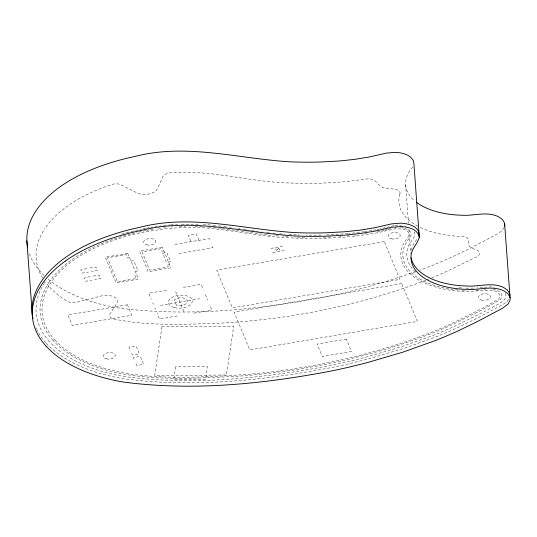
<?xml version="1.0" encoding="UTF-8"?>
<svg xmlns="http://www.w3.org/2000/svg" width="537" height="537" viewBox="0 0 537 537"><rect width="100%" height="100%" fill="white"/><g stroke="black" fill="none" stroke-linecap="round" stroke-linejoin="round"><path stroke-width="0.4" stroke-dasharray="2.69 2.01" d="M411.248 250.141L413.329 244.463L417.846 237.79M399.897 194.025L399.958 193.857A8.015 4.309 -4.2 0 0 394.473 189.172L386.647 188.279A12.123 6.511 -4.2 0 1 379.391 185.339L375.061 180.888A8.015 4.309 -4.2 0 0 366.207 179.063L345.043 181.781L320.938 183.218A238.267 128.021 -4.2 0 1 288.933 182.949C257.626 182.191 227.07 174.31 195.871 172.478A108.642 58.372 -4.2 0 0 187.682 172.236L170.336 172.813A8.015 4.309 -4.2 0 0 162.959 176.472L157.408 188.849A12.123 6.511 -4.2 0 1 148.809 194.032A12.123 6.511 -4.2 0 1 136.969 192.884L121.08 184.849A8.015 4.309 -4.2 0 0 111.555 184.54L108.333 185.641A144.205 77.482 -4.2 0 0 97.788 189.655A142.124 76.361 -4.2 0 0 91.082 192.588A140.07 75.261 -4.2 0 0 84.665 195.71A137.553 73.905 -4.2 0 0 75.636 200.737A135.874 73.005 -4.2 0 0 67.414 206.141A140.62 75.556 -4.2 0 0 45.014 228.44M504.136 227.413L501.457 231.044L497.255 234.004L470.513 248.154L450.939 257.505A350.862 188.521 -4.2 0 1 430.231 266.265L420.337 270.044M412.651 167C408.503 172.062 404.999 178.311 405.677 185.09L408.489 223.426M508.68 299.451L506.659 301.834L502.451 304.794L475.708 318.944L456.135 328.295A350.862 188.521 -4.2 0 1 435.433 337.048L402.817 348.735L368.657 358.79A410.577 220.6 -4.2 0 1 333.235 367.207C264.197 380.552 192.595 388.009 122.55 378.592A142.533 76.583 -4.2 0 1 110.703 376.195A146.192 78.55 -4.2 0 1 99.426 373.208A148.796 79.946 -4.2 0 1 75.744 364.14A148.091 79.57 -4.2 0 1 69.743 361.045A147.527 79.268 -4.2 0 1 54.123 350.58A149.454 80.302 -4.2 0 1 45.86 342.747M425.707 280.26C359.501 305.714 289.047 319.676 218.27 323.247C183.526 324.435 148.178 326.14 113.898 319.012A8.015 4.309 -4.2 0 1 110.004 313.91L116.71 303.526A12.123 6.511 -4.2 0 0 113.831 296.82A12.123 6.511 -4.2 0 0 101.077 296.021L76.482 302.277A8.015 4.309 -4.2 0 1 67.481 301.438L66.427 300.801A140.191 75.321 -4.2 0 1 56.969 294.021A141.432 75.992 -4.2 0 1 49.149 286.61M415.685 271.729L386.385 281.475L363.455 288A410.577 220.6 -4.2 0 1 328.04 296.417C259.002 309.762 187.4 317.219 117.355 307.808A142.533 76.583 -4.2 0 1 105.5 305.412A146.192 78.55 -4.2 0 1 94.23 302.425A148.796 79.946 -4.2 0 1 70.548 293.35A148.091 79.57 -4.2 0 1 64.547 290.262A147.527 79.268 -4.2 0 1 48.927 279.79A149.454 80.302 -4.2 0 1 47.793 278.844M386.734 227.346L389.869 226.54M388.11 229.299L391.943 228.312M385.271 227.701L380.115 228.883M385.089 230.031L387.352 229.487M384.331 230.212L377.43 231.675M391.285 226.198L394.326 225.634M377.135 229.5L379.377 229.044M143.191 228.856L145.641 228.373M145.842 230.568L142.661 231.199A146.158 78.53 -4.2 0 0 136.371 232.588M373.383 230.225L375.645 229.802M146.467 228.218L149.763 227.621M146.635 230.407L149.038 229.97M162.234 247.208L139.607 251.068L148.192 271.702L170.887 267.835L162.335 247.208M163.872 250.907L161.791 251.262L160.744 248.752L142.09 251.927L149.635 270.111L168.296 266.929L167.249 264.412L169.336 264.063M129.592 257.693L127.678 258.015L126.249 254.572L107.454 257.773L117.375 281.683L136.21 278.475L134.807 275.092L136.687 274.769M162.617 253.256L166.785 252.544L170.591 261.714M86.759 268.487L80.778 269.822L82.322 273.132L88.31 272.219M89.894 267.956L95.881 267.043L97.425 270.353L91.444 271.682M130.994 261.076L133.733 260.606L138.016 270.923L135.787 271.299M170.612 261.767L166.443 262.479L162.637 253.31M90.129 276.609L84.148 277.938L85.692 281.247L91.679 280.341M93.263 276.078L99.251 275.166L100.795 278.475L94.814 279.804M371.873 230.501L365.006 231.622M270.937 248.403L282.657 246.409M272.648 252.531L284.368 250.531M166.544 290.215L148.769 293.242L151.206 299.122M183.345 287.349L201.12 284.321L203.308 289.584M160.422 305.392L199.495 298.733M177.244 315.998L159.469 319.025L157.026 313.145M194.045 313.131L211.826 310.104L209.645 304.848M150.454 227.507L158.086 226.312M150.642 229.682L153.058 229.279M364.925 233.823L366.502 233.582M364.234 231.736L348.701 233.582M158.791 226.218L170.054 224.936M158.73 228.406L160.362 228.191M484.28 287.261L490.576 286.879A18.043 9.693 -4.2 0 1 494.295 287.208M483.924 289.483L485.455 289.295M163.631 227.775L165.268 227.594M394.943 225.56L399.723 225.332A18.298 9.834 -4.2 0 1 401.595 225.446M394.964 227.728L396.42 227.567M354.601 235.146L356.192 234.964M482.709 287.456L477.131 287.926M347.916 233.649L326.657 234.931M347.399 235.857L349.003 235.716M170.759 224.869L177.848 224.365M171.021 227.01L172.672 226.876M478.836 289.96L475.279 290.195M339.371 236.468L340.975 236.367M179.271 226.433L185.466 226.211M330.524 236.945L324.898 237.146A238.267 128.021 -4.2 0 1 322.482 237.213M181.452 224.177L199.18 224.197M473.473 288.114L465.995 288.154M288.946 234.468L293.605 234.723A234.34 125.906 -4.2 0 0 299.075 234.938M288.154 236.622L282.637 236.273M203.087 224.406L211.316 225.057M202.254 226.56L199.831 226.413A108.642 58.372 -4.2 0 0 194.394 226.211M279.663 233.843L285.066 234.239M278.716 235.985L274.031 235.582M272.762 233.233L276.589 233.582M270.923 235.293L267.822 234.978M207.879 226.97L211.853 227.346M212.947 225.211L216.968 225.654M213.424 227.52L218.915 228.151M266.674 232.595L269.708 232.93M267.05 234.891L219.693 228.252M400.575 227.587L403.334 228.01M218.566 225.849L223.305 226.453M256.115 231.286L258.371 231.581M261.378 231.971L262.882 232.172M224.09 226.56L226.426 226.882M229.574 227.319L231.185 227.56M238.441 228.648L240.052 228.89M243.274 229.373L246.503 229.856M247.309 229.977L250.531 230.46M251.336 230.581L255.37 231.185M275.629 248.691L276.501 250.786M209.618 239.603L209.202 238.596L174.814 244.456L175.23 245.456M212.551 246.671L212.967 247.678L178.586 253.531L178.17 252.531M198.979 240.341L196.294 233.877L188.333 235.233L191.018 241.697M205.382 294.585L207.564 299.847M175.673 291.745L184.238 312.373M152.73 302.794L153.327 304.237M154.891 307.99L155.488 309.433M137.344 349.057L135.854 345.949L129.498 346.942L129.068 347.325L130.283 350.258M138.036 350.708L139.251 353.641L138.821 354.024L132.424 355.011L130.974 351.91M141.694 359.535L140.244 356.44L133.847 357.42L133.418 357.803L134.633 360.736M142.386 361.186L143.601 364.12L143.171 364.502L136.774 365.489L135.324 362.388M408.919 229.252L410.691 253.417M431.775 277.857A342.492 184.016 -4.2 0 0 447.402 271.151L476.896 256.659A8.015 4.309 -4.2 0 0 476.749 250.061L472.768 248.51A12.123 6.511 -4.2 0 1 468.371 243.18L468.741 240.643A8.015 4.309 -4.2 0 0 461.672 236.387L461.471 236.387A72.831 39.134 -4.2 0 1 455.651 236.112A73.005 39.228 -4.2 0 1 419.847 227.258M428.727 279.086A342.492 184.016 -4.2 0 1 427.197 279.69M49.109 286.624A140.352 75.415 -4.2 0 1 45.86 282.71M42.638 277.991A140.352 75.415 -4.2 0 1 38.409 241.61A139.184 74.784 -4.2 0 1 42.329 232.776A140.164 75.314 -4.2 0 1 44.994 228.433M399.911 194.045A72.958 39.201 -4.2 0 0 417.148 225.842A73.005 39.228 -4.2 0 0 419.155 226.909M54.922 339.995A139.425 74.912 -4.2 0 0 62.634 347.305A137.512 73.884 -4.2 0 0 77.194 357.058A138.076 74.187 -4.2 0 0 82.785 359.944A138.768 74.562 -4.2 0 0 104.876 368.402A136.17 73.166 -4.2 0 0 115.374 371.188A132.505 71.193 -4.2 0 0 126.396 373.41C166.134 379.666 206.658 377.014 246.597 374.49C309.265 369.073 371.403 355.554 430.09 332.772A340.398 182.895 -4.2 0 0 450.167 324.281L481.608 308.782L498.135 299.445A11.579 6.222 -4.2 0 0 499.578 297.485A12.036 6.471 -4.2 0 0 492.14 290.336L487.67 290.161L469.184 291.437A74.992 40.295 -4.2 0 1 403.703 243.509L408.342 236.609L408.932 233.615A12.223 6.565 -4.2 0 0 407.731 231.595A11.975 6.431 -4.2 0 0 402.435 229.017L395.286 228.782L377.175 232.85L357.239 235.931L341.042 237.441L324.804 238.233A240.227 129.075 -4.2 0 1 292.537 237.965C261.224 237.213 230.662 229.346 199.462 227.493A106.125 57.023 -4.2 0 0 187.386 227.258L167.108 228.467L143.211 232.206A144.151 77.456 -4.2 0 0 135.478 233.944A145.084 77.952 -4.2 0 0 113.26 240.462A142.198 76.402 -4.2 0 0 102.862 244.429A140.117 75.287 -4.2 0 0 96.251 247.315A138.063 74.18 -4.2 0 0 89.927 250.396A135.552 72.831 -4.2 0 0 81.027 255.35A133.867 71.931 -4.2 0 0 72.925 260.673A138.62 74.482 -4.2 0 0 50.847 282.65A138.163 74.234 -4.2 0 0 48.202 286.933A137.183 73.71 -4.2 0 0 44.329 295.639A138.351 74.334 -4.2 0 0 54.881 340.008M405.677 185.09A64.098 34.442 -4.2 0 0 406.677 189.749A65.608 35.247 -4.2 0 0 408.342 193.387A65.017 34.932 -4.2 0 0 410.671 196.77L412.154 198.455A64.091 34.435 -4.2 0 0 414.624 200.798M44.054 275.461A149.454 80.302 -4.2 0 1 40.664 271.957M40.617 271.97A148.366 79.718 -4.2 0 1 28.971 252.444M45.82 342.76A148.366 79.718 -4.2 0 1 36.946 329.98M36.583 329.241A148.366 79.718 -4.2 0 1 35.892 327.751M405.133 225.983A17.996 9.673 -4.2 0 1 406.247 226.252M414.45 231.702A18.352 9.861 -4.2 0 1 414.893 232.877C415.39 239.18 408.046 242.811 407.509 249.121A69.219 37.194 -4.2 0 0 406.804 254.182L406.878 256.189A68.441 36.771 -4.2 0 0 407.939 261.136A69.367 37.268 -4.2 0 0 409.697 264.983A68.85 36.993 -4.2 0 0 413.758 270.373A68.434 36.771 -4.2 0 0 415.504 272.091M461.686 287.973A68.488 36.798 -4.2 0 1 457.591 287.657M505.398 293.437A18.332 9.854 -4.2 0 1 505.834 294.853A17.996 9.666 -4.2 0 1 505.767 296.88L505.431 297.914A17.526 9.418 -4.2 0 1 503.25 300.881L499.685 303.378L485.576 311.004L453.745 326.691A346.674 186.272 -4.2 0 1 433.292 335.336L401.011 346.902L367.18 356.857A406.569 218.452 -4.2 0 1 332.108 365.194C263.949 378.363 193.253 385.767 124.087 376.518A138.526 74.428 -4.2 0 1 112.575 374.195A142.184 76.395 -4.2 0 1 101.607 371.289A144.782 77.791 -4.2 0 1 78.563 362.462A144.084 77.415 -4.2 0 1 72.723 359.454A143.52 77.113 -4.2 0 1 57.533 349.265A145.44 78.147 -4.2 0 1 49.485 341.646M49.444 341.66A144.359 77.563 -4.2 0 1 38.436 295.363A143.191 76.939 -4.2 0 1 42.463 286.275A144.171 77.462 -4.2 0 1 43.779 284.033M44.128 283.476A144.171 77.462 -4.2 0 1 45.209 281.804M121.711 234.139A151.105 81.188 -4.2 0 1 125.591 233.031M126.376 232.816A151.105 81.188 -4.2 0 1 129.524 231.984M131.109 231.581A151.105 81.188 -4.2 0 1 133.491 230.991A150.165 80.684 -4.2 0 1 141.553 229.185M321.119 235.078A234.34 125.906 -4.2 0 1 306.13 235.105M404.616 228.339A13.975 7.511 -4.2 0 1 409.516 231.011A14.264 7.666 -4.2 0 1 410.919 233.367A13.19 7.088 -4.2 0 1 410.644 236.079L407.482 240.563L404.636 245.818A72.898 39.167 -4.2 0 0 402.884 256.498M464.646 290.295A72.864 39.147 -4.2 0 1 459.612 290.047M421.169 279.784A72.864 39.147 -4.2 0 1 402.978 256.558M458.068 289.933A73.005 39.228 -4.2 0 1 421.102 279.77M492.859 289.295A13.761 7.397 -4.2 0 1 493.933 289.49A14.016 7.531 -4.2 0 1 499.96 292.162A13.975 7.511 -4.2 0 1 501.504 294.148A14.09 7.572 -4.2 0 1 501.531 297.626A13.559 7.29 -4.2 0 1 499.84 299.928L482.931 309.52L451.362 325.08A342.492 184.016 -4.2 0 1 431.157 333.625C368.342 357.978 301.633 371.899 234.474 376.471C198.267 378.236 161.59 380.27 125.624 374.45A134.512 72.273 -4.2 0 1 114.441 372.188A138.177 74.24 -4.2 0 1 103.789 369.362A140.775 75.636 -4.2 0 1 81.382 360.783A140.076 75.261 -4.2 0 1 75.704 357.857A139.519 74.965 -4.2 0 1 60.936 347.956A141.432 75.992 -4.2 0 1 53.109 340.545M53.069 340.559A140.352 75.415 -4.2 0 1 42.369 295.545A139.184 74.784 -4.2 0 1 46.289 286.711A140.164 75.314 -4.2 0 1 48.954 282.368M48.974 282.368A140.62 75.556 -4.2 0 1 71.361 260.069A135.874 73.005 -4.2 0 1 79.597 254.666A137.553 73.905 -4.2 0 1 88.625 249.645A140.07 75.261 -4.2 0 1 95.042 246.523A142.124 76.361 -4.2 0 1 101.748 243.59A144.205 77.482 -4.2 0 1 112.293 239.569A147.091 79.033 -4.2 0 1 127.121 234.944M127.887 234.736A147.091 79.033 -4.2 0 1 134.814 232.957M304.835 237.26A238.267 128.021 -4.2 0 1 294.477 236.951M161.966 326.785L154.676 375.585L226.439 374.987L233.729 326.181L161.966 326.785M175.646 366.825L173.706 379.827L205.597 379.558L207.537 366.556L175.646 366.825M278.898 248.363L276.958 249.584L279.589 250.034L278.898 248.363M127.786 253.336L105.319 257.163L116.026 282.952L138.492 279.126L127.786 253.336M384.277 241.61L216.693 270.158L232.373 307.923L399.951 279.381L384.277 241.61M127.417 304.794L67.87 314.937L72.22 325.415L131.766 315.273L127.417 304.794M401.71 283.617L234.132 312.165L249.806 349.929L417.383 321.388L401.71 283.617M346.399 339.102L317.099 344.089L322.24 356.467L351.54 351.48L346.399 339.102M176.418 305.137L174.243 299.901A7.196 3.866 -4.2 0 1 184.171 298.21A7.196 3.866 -4.2 0 1 186.346 303.445A7.196 3.866 -4.2 0 1 176.418 305.137M146.588 244.832A6.108 3.282 -4.2 0 0 155.73 241.502A6.108 3.282 -4.2 0 0 146.567 239.14A6.108 3.282 -4.2 0 0 146.588 244.832M106.245 358.85A6.108 3.282 -4.2 0 0 115.388 355.521A6.108 3.282 -4.2 0 0 106.232 353.158A6.108 3.282 -4.2 0 0 106.245 358.85M391.131 238.797A6.108 3.282 -4.2 0 0 400.273 235.468A6.108 3.282 -4.2 0 0 391.117 233.105A6.108 3.282 -4.2 0 0 391.131 238.797M481.353 300.002A6.108 3.282 -4.2 0 0 490.496 296.672A6.108 3.282 -4.2 0 0 481.34 294.31A6.108 3.282 -4.2 0 0 481.353 300.002M174.31 307.594A12.022 6.457 -4.2 0 0 192.293 301.035A12.022 6.457 -4.2 0 0 174.277 296.39A12.022 6.457 -4.2 0 0 174.31 307.594"/><path stroke-width="0.81" d="M418.914 235.233C419.551 232.273 417.799 229.4 415.504 227.661A22.01 11.827 -4.2 0 0 406.939 223.963A22.339 12.002 -4.2 0 0 400.327 223.164L391.567 223.889L374.625 227.769L359.797 230.172L344.566 231.776L325.281 232.816A230.413 123.799 -4.2 0 1 294.316 232.561C243.187 229.326 191.534 213.995 140.446 227.171A154.173 82.839 -4.2 0 0 132.169 229.024A155.112 83.342 -4.2 0 0 108.42 235.998A152.219 81.785 -4.2 0 0 97.291 240.24A150.138 80.671 -4.2 0 0 90.209 243.335A148.084 79.563 -4.2 0 0 83.423 246.637A145.567 78.214 -4.2 0 0 73.878 251.954A143.876 77.301 -4.2 0 0 65.165 257.679A148.642 79.865 -4.2 0 0 41.483 281.247A148.185 79.617 -4.2 0 0 38.644 285.832A147.192 79.087 -4.2 0 0 34.489 295.175A148.366 79.718 -4.2 0 0 32.415 315.555M27.595 247.087A148.366 79.718 -4.2 0 1 29.3 224.392A147.192 79.087 -4.2 0 1 33.448 215.048A148.185 79.617 -4.2 0 1 36.268 210.457A148.642 79.865 -4.2 0 1 59.956 186.883A143.876 77.301 -4.2 0 1 68.676 181.164A145.567 78.214 -4.2 0 1 78.227 175.847A148.084 79.563 -4.2 0 1 85.007 172.545A150.138 80.671 -4.2 0 1 92.096 169.45A152.219 81.785 -4.2 0 1 103.225 165.208A155.112 83.342 -4.2 0 1 126.974 158.24A154.173 82.839 -4.2 0 1 135.25 156.381C186.339 143.204 237.992 158.536 289.121 161.771A230.413 123.799 -4.2 0 0 320.079 162.033L339.364 160.993L354.595 159.382L369.422 156.979L386.365 153.099L395.131 152.374A22.339 12.002 -4.2 0 1 401.736 153.173A22.01 11.827 -4.2 0 1 410.308 156.871L413.128 160.167L413.859 163.087L419.303 237.247C417.323 244.731 409.489 250.557 411.12 259.25A64.098 34.442 -4.2 0 0 412.121 263.909A65.608 35.247 -4.2 0 0 413.785 267.547A65.017 34.932 -4.2 0 0 416.121 270.93L417.605 272.608A64.091 34.435 -4.2 0 0 421.981 276.495A64.104 34.442 -4.2 0 0 427.345 279.972A65.608 35.254 -4.2 0 0 432.339 282.435A64.171 34.482 -4.2 0 0 436.333 284.026A65.158 35.012 -4.2 0 0 448.388 287.362A64.668 34.744 -4.2 0 0 458.202 288.825A64.145 34.462 -4.2 0 0 466.801 289.356C476.567 290.161 486.253 287.114 495.98 288.49A22.071 11.854 -4.2 0 1 504.055 290.967L507.801 293.632L509.828 296.854A21.91 11.774 -4.2 0 1 509.989 300.311L508.022 304.049L502.699 308.164L475.957 322.314L456.383 331.665A350.862 188.521 -4.2 0 1 435.682 340.424L403.065 352.104L368.899 362.16A410.577 220.6 -4.2 0 1 333.484 370.577C264.446 383.921 192.843 391.379 122.798 381.961A142.533 76.583 -4.2 0 1 110.951 379.565A146.192 78.55 -4.2 0 1 99.674 376.578A148.796 79.946 -4.2 0 1 75.992 367.509A148.091 79.57 -4.2 0 1 69.991 364.415A147.527 79.268 -4.2 0 1 54.371 353.95A149.454 80.302 -4.2 0 1 46.108 346.117M419.303 237.247L418.571 234.327L415.752 231.031A22.01 11.827 -4.2 0 0 407.187 227.332A22.339 12.002 -4.2 0 0 400.575 226.533L391.809 227.258L374.873 231.138L360.038 233.541L344.814 235.152L325.529 236.186A230.413 123.799 -4.2 0 1 294.565 235.931C243.436 232.696 191.783 217.364 140.694 230.541A154.173 82.839 -4.2 0 0 132.417 232.393A155.112 83.342 -4.2 0 0 108.669 239.368A152.219 81.785 -4.2 0 0 97.539 243.61A150.138 80.671 -4.2 0 0 90.458 246.705A148.084 79.563 -4.2 0 0 83.671 250.007A145.567 78.214 -4.2 0 0 74.119 255.323A143.876 77.301 -4.2 0 0 65.413 261.049M504.626 223.674L510.069 297.834M26.884 240.871L32.495 317.367M46.061 346.13A148.366 79.718 -4.2 0 1 34.751 298.545A147.192 79.087 -4.2 0 1 38.892 289.208A148.185 79.617 -4.2 0 1 41.711 284.617A148.642 79.865 -4.2 0 1 65.4 261.042M416.531 202.335A64.104 34.442 -4.2 0 0 421.901 205.812A65.608 35.254 -4.2 0 0 426.888 208.275A64.171 34.482 -4.2 0 0 430.889 209.866A65.158 35.012 -4.2 0 0 442.944 213.202A64.668 34.744 -4.2 0 0 452.758 214.666A64.145 34.462 -4.2 0 0 461.357 215.196C471.124 216.002 480.81 212.954 490.529 214.33A22.071 11.854 -4.2 0 1 498.611 216.807L502.357 219.472L504.384 222.694A21.91 11.774 -4.2 0 1 504.545 226.151M411.141 257.794A64.098 34.442 -4.2 0 0 411.879 260.539A65.608 35.247 -4.2 0 0 413.544 264.177A65.017 34.932 -4.2 0 0 415.873 267.554L417.356 269.238A64.091 34.435 -4.2 0 0 421.733 273.125A64.104 34.442 -4.2 0 0 427.096 276.595A65.608 35.254 -4.2 0 0 432.09 279.065A64.171 34.482 -4.2 0 0 436.084 280.656A65.158 35.012 -4.2 0 0 448.14 283.986A64.668 34.744 -4.2 0 0 457.954 285.456A64.145 34.462 -4.2 0 0 466.552 285.986C476.326 286.792 486.005 283.744 495.732 285.12A22.071 11.854 -4.2 0 1 503.807 287.59L507.552 290.262L509.586 293.484A21.91 11.774 -4.2 0 1 509.902 295.679M32.945 318.642A148.366 79.718 -4.2 0 1 32.65 317.099"/></g></svg>
